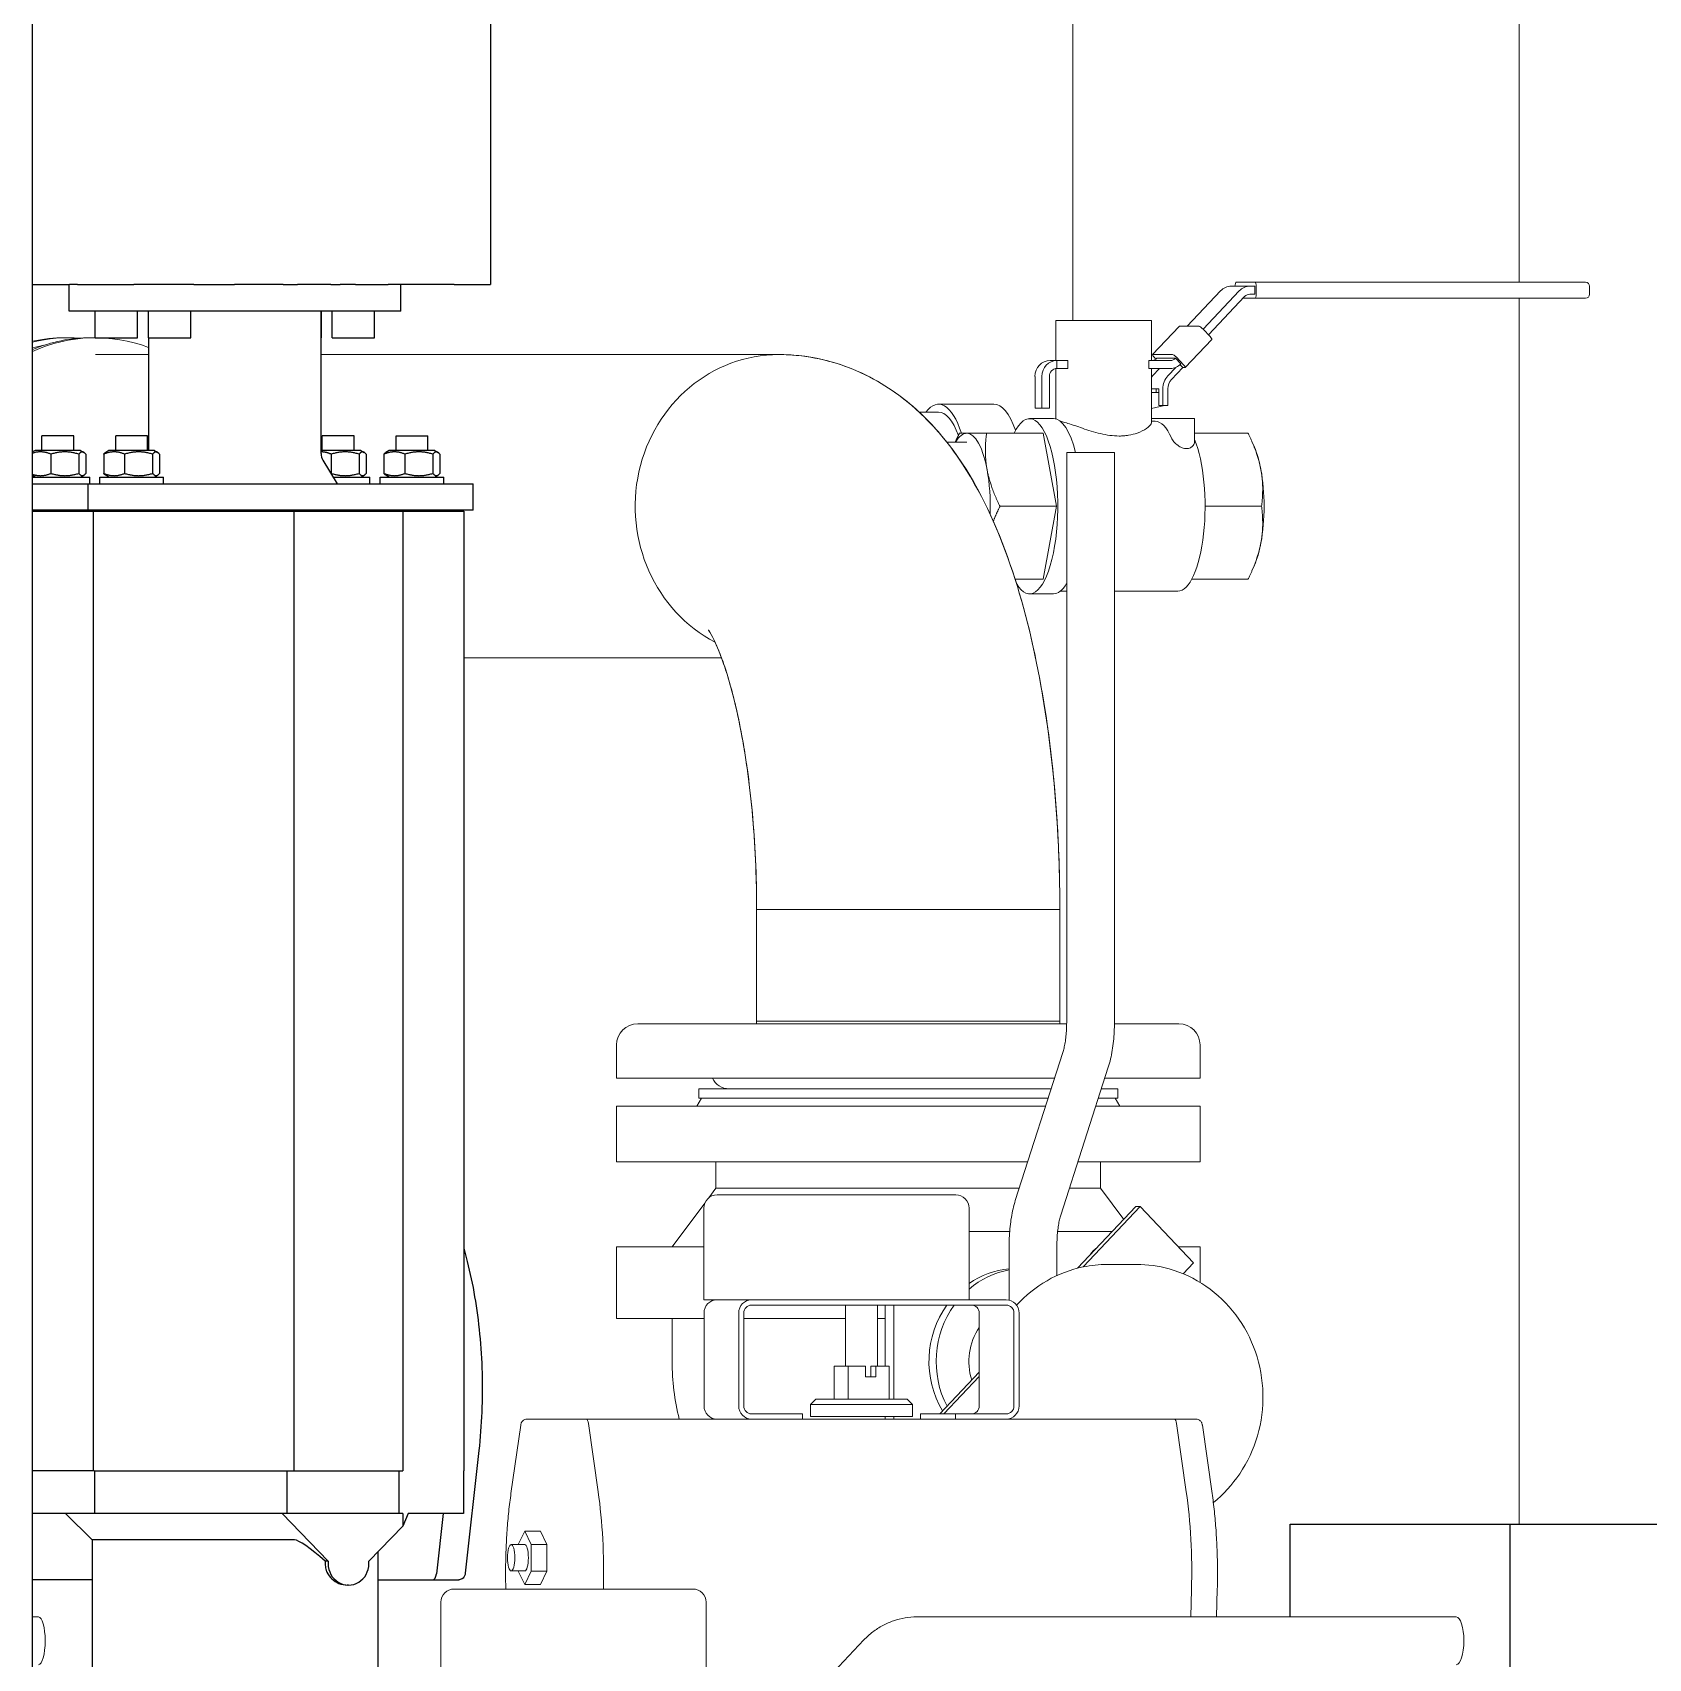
# Model space of a CAD drawing. Header units: millimetres. Extents: x -4172 to 126100, y -2 to 142133.
# Drawn here: x 113979 to 114588, y 43605 to 44218 of the extents above; entities that cross this region are included whole.
import ezdxf

# ---------------------------------------------------------------- set-up
doc = ezdxf.new("R2010")
doc.units = ezdxf.units.MM
doc.header["$LTSCALE"] = 100
doc.layers.add('P_Biomass (BM)', color=150, linetype='Continuous', lineweight=18, true_color=0x007fff)
doc.layers.add('Visible', color=7, linetype='Continuous', lineweight=25)

msp = doc.modelspace()

# ---------------------------------------------------------------- linework, layer by layer
at = {"layer": 'P_Biomass (BM)'}
for p, q in [((114370.68, 44460.58), (114370.68, 44109.08)), ((114538.98, 44460.58), (114538.98, 44123.48)), ((114413.8, 44106.88), (114426.44, 44120.22)), ((114419.84, 44105.8), (114433.5, 44120.22)), ((114437.52, 44121.98), (114430.45, 44121.98)), ((114432.35, 44123.48), (114439.41, 44123.48)), ((114437.52, 44121.98), (114439.41, 44121.98)), ((114437.52, 44118.98), (114439.41, 44118.98)), ((114439.41, 44123.48), (114563.97, 44123.48)), ((114439.41, 44118.98), (114439.41, 44121.98)), ((114439.89, 44118.98), (114439.89, 44121.98)), ((114564.02, 44123.48), (114563.97, 44123.48)), ((114565.52, 44118.98), (114565.52, 44121.98)), ((114421.85, 44103.68), (114435.51, 44118.1)), ((114439.41, 44117.48), (114434.92, 44117.48)), ((114563.97, 44117.48), (114439.41, 44117.48)), ((114538.98, 44117.48), (114538.98, 43655.58)), ((114563.97, 44117.48), (114564.02, 44117.48)), ((114400.39, 44109.08), (114364.39, 44109.08)), ((114364.39, 44109.08), (114364.39, 44093.98)), ((114400.39, 44109.08), (114400.39, 44093.98)), ((114410.87, 44106.85), (114400.83, 44096.24)), ((114410.96, 44106.88), (114418.34, 44106.88)), ((113990.88, 44102.58), (113992.49, 44102.58)), ((114000.68, 44102.58), (114002.19, 44102.58)), ((114423.12, 44101.96), (114413.07, 44091.35)), ((114422.51, 44102.99), (114419.83, 44105.82)), ((114022.36, 44096.23), (114002.28, 44096.23)), ((114259.89, 44096.23), (114087.36, 44096.23)), ((114364.73, 44093.98), (114362.16, 44093.98)), ((114368.81, 44093.98), (114364.73, 44093.98)), ((114364.73, 44090.98), (114364.73, 44093.98)), ((114368.81, 44093.98), (114368.81, 44090.98)), ((114399.41, 44090.98), (114399.41, 44093.98)), ((114399.41, 44093.98), (114407.47, 44093.98)), ((114400.91, 44096.27), (114408.3, 44096.27)), ((114401.44, 44095.21), (114402.07, 44094.55)), ((114409.48, 44094.86), (114402.41, 44094.86)), ((114411.49, 44092.74), (114409.48, 44094.86)), ((114409.79, 44095.21), (114412.46, 44092.38)), ((114356.48, 44075.98), (114356.48, 44087.98)), ((114359.05, 44075.98), (114359.05, 44087.98)), ((114361.89, 44087.98), (114361.89, 44075.98)), ((114364.39, 44090.96), (114364.39, 44071.95)), ((114368.81, 44090.98), (114364.73, 44090.98)), ((114399.41, 44090.98), (114407.47, 44090.98)), ((114400.39, 44090.98), (114400.39, 44070.55)), ((114403.4, 44090.98), (114400.81, 44088.24)), ((114409.59, 44091.41), (114406.59, 44088.24)), ((114412.18, 44091.32), (114407.93, 44086.83)), ((114411.15, 44092.41), (114412.18, 44091.32)), ((114412.18, 44091.32), (114412.99, 44091.32)), ((114403.2, 44083.29), (114400.39, 44083.29)), ((114403.2, 44081.98), (114400.39, 44081.98)), ((114402.21, 44081.98), (114402.21, 44083.29)), ((114403.2, 44077.05), (114403.2, 44083.29)), ((114404.65, 44083.29), (114404.65, 44077.05)), ((114406.54, 44083.29), (114406.54, 44077.05)), ((114320.11, 44077.55), (114340.91, 44077.55)), ((114359.05, 44075.98), (114356.48, 44075.98)), ((114361.89, 44075.98), (114359.05, 44075.98)), ((114400.39, 44075.89), (114405.25, 44077.05)), ((114404.65, 44077.05), (114403.2, 44077.05)), ((114406.54, 44077.05), (114404.65, 44077.05)), ((114312.85, 44074.51), (114320.07, 44074.57)), ((114354.45, 44072.08), (114363.44, 44072.08)), ((114400.39, 44072.08), (114407.9, 44072.08)), ((114400.39, 44071.08), (114401.8, 44071.08)), ((114416.66, 44072.08), (114407.9, 44072.08)), ((114416.66, 44063.7), (114416.66, 44072.08)), ((114323.19, 44063.23), (114330.77, 44063.23)), ((114326.42, 44063.23), (114326.52, 44063.45)), ((114359.55, 44066.58), (114338.2, 44066.58)), ((114364.64, 44039.08), (114359.55, 44066.58)), ((114416.66, 44066.58), (114436.77, 44066.58)), ((114439.19, 44061.34), (114438.25, 44063.45)), ((114386.42, 44059.33), (114368.42, 44059.33)), ((114368.42, 43844.61), (114368.42, 44059.33)), ((114386.42, 43844.61), (114386.42, 44059.33)), ((114364.64, 44039.08), (114343.29, 44039.08)), ((114359.55, 44011.58), (114364.64, 44039.08)), ((114420.6, 44039.08), (114441.87, 44039.08)), ((114439.19, 44016.82), (114438.25, 44014.71)), ((114359.55, 44011.58), (114348.96, 44011.58)), ((114415.58, 44011.58), (114436.77, 44011.58)), ((114354.45, 44006.08), (114363.44, 44006.08)), ((114366.03, 44007.08), (114368.42, 44007.08)), ((114386.42, 44007.08), (114410.32, 44007.08)), ((114238.33, 43981.93), (114141.15, 43981.93)), ((114251.55, 43845.08), (114251.55, 43887.08)), ((114251.55, 43887.08), (114365.85, 43887.08)), ((114365.85, 43845.08), (114365.85, 43887.08)), ((114368.41, 43844.08), (114206.7, 43844.08)), ((114365.85, 43845.08), (114251.55, 43845.08)), ((114251.55, 43844.08), (114251.55, 43845.08)), ((114365.85, 43845.08), (114251.55, 43845.08)), ((114365.85, 43844.08), (114365.85, 43845.08)), ((114410.7, 43844.08), (114386.42, 43844.08)), ((114198.7, 43823.58), (114198.7, 43836.08)), ((114349.05, 43777.44), (114366.97, 43833.22)), ((114418.7, 43823.58), (114418.7, 43836.08)), ((114366.19, 43771.94), (114384.11, 43827.72)), ((114363.87, 43823.58), (114198.7, 43823.58)), ((114362.59, 43819.58), (114229.7, 43819.58)), ((114229.7, 43816.08), (114229.7, 43819.58)), ((114387.7, 43819.58), (114381.49, 43819.58)), ((114418.7, 43823.58), (114382.78, 43823.58)), ((114387.7, 43816.08), (114387.7, 43819.58)), ((114198.7, 43813.08), (114360.5, 43813.08)), ((114198.7, 43813.08), (114198.7, 43792.08)), ((114230.7, 43816.08), (114228.97, 43813.08)), ((114361.46, 43816.08), (114229.7, 43816.08)), ((114379.4, 43813.08), (114418.7, 43813.08)), ((114387.7, 43816.08), (114380.37, 43816.08)), ((114386.7, 43816.08), (114388.43, 43813.08)), ((114418.7, 43813.08), (114418.7, 43792.08)), ((114198.7, 43792.08), (114353.76, 43792.08)), ((114236.2, 43792.08), (114236.2, 43782.08)), ((114372.66, 43792.08), (114418.7, 43792.08)), ((114381.2, 43792.08), (114381.2, 43782.08)), ((114236.2, 43782.08), (114233.51, 43778.49)), ((114236.2, 43782.08), (114350.54, 43782.08)), ((114369.45, 43782.08), (114381.2, 43782.08)), ((114381.2, 43782.08), (114389.97, 43770.38)), ((114231.99, 43776.47), (114219.7, 43760.08)), ((114236.62, 43779.58), (114326.62, 43779.58)), ((114394.5, 43775.17), (114372.55, 43751.98)), ((114396.11, 43775.17), (114374.6, 43752.46)), ((114394.5, 43775.17), (114396.11, 43775.17)), ((114416.2, 43753.95), (114396.11, 43775.17)), ((114231.62, 43740.08), (114231.62, 43774.58)), ((114331.62, 43740.08), (114331.62, 43774.58)), ((114346.94, 43765.83), (114331.62, 43765.83)), ((114385.66, 43765.83), (114365.01, 43765.83)), ((114198.7, 43760.08), (114231.62, 43760.08)), ((114198.7, 43760.08), (114198.7, 43733.08)), ((114346.74, 43739.95), (114346.74, 43760.54)), ((114364.74, 43749.2), (114364.74, 43760.54)), ((114410.39, 43760.08), (114418.7, 43760.08)), ((114418.7, 43760.08), (114418.7, 43746.64)), ((114383.72, 43753.39), (114394.8, 43753.39)), ((114412.34, 43749.88), (114416.2, 43753.95)), ((114236.53, 43740.08), (114231.62, 43740.08)), ((114249.6, 43740.08), (114236.53, 43740.08)), ((114345.66, 43740.08), (114249.6, 43740.08)), ((114198.7, 43733.08), (114231.73, 43733.08)), ((114219.7, 43733.08), (114219.7, 43716.83)), ((114231.73, 43700.08), (114231.73, 43735.08)), ((114244.8, 43735.08), (114244.8, 43700.08)), ((114246.72, 43700.08), (114246.72, 43735.08)), ((114246.72, 43733.08), (114285.09, 43733.08)), ((114249.6, 43738.08), (114345.66, 43738.08)), ((114285.09, 43738.08), (114285.09, 43715.08)), ((114297.09, 43738.08), (114297.09, 43715.08)), ((114297.09, 43733.08), (114300.03, 43733.08)), ((114300.03, 43738.08), (114300.03, 43715.08)), ((114303.24, 43702.58), (114303.24, 43738.08)), ((114335.47, 43700.08), (114335.47, 43735.08)), ((114348.54, 43735.08), (114348.54, 43700.08)), ((114350.46, 43700.08), (114350.46, 43735.08)), ((114280.74, 43702.58), (114280.74, 43715.08)), ((114280.74, 43715.08), (114286.08, 43715.08)), ((114292.6, 43715.08), (114286.08, 43715.08)), ((114286.08, 43715.08), (114286.08, 43702.58)), ((114292.6, 43711.08), (114292.6, 43715.08)), ((114294.59, 43711.08), (114294.59, 43715.08)), ((114294.59, 43715.08), (114296.45, 43715.08)), ((114296.45, 43715.08), (114296.45, 43711.08)), ((114301.45, 43715.08), (114296.45, 43715.08)), ((114301.45, 43702.58), (114301.45, 43715.08)), ((114292.6, 43711.08), (114296.45, 43711.08)), ((114335.47, 43712.83), (114320.55, 43697.08)), ((114335.47, 43711.13), (114322.16, 43697.08)), ((114273.84, 43702.58), (114271.84, 43700.58)), ((114273.84, 43702.58), (114308.34, 43702.58)), ((114308.34, 43702.58), (114310.34, 43700.58)), ((114268.81, 43697.08), (114249.6, 43697.08)), ((114268.81, 43695.08), (114268.81, 43697.08)), ((114271.84, 43696.08), (114271.84, 43700.58)), ((114310.34, 43700.58), (114271.84, 43700.58)), ((114310.34, 43696.08), (114271.84, 43696.08)), ((114300.03, 43696.08), (114300.03, 43695.08)), ((114303.24, 43695.08), (114303.24, 43696.08)), ((114310.34, 43696.08), (114310.34, 43700.58)), ((114326.45, 43697.08), (114313.37, 43697.08)), ((114313.37, 43695.08), (114313.37, 43697.08)), ((114345.66, 43697.08), (114326.45, 43697.08)), ((114326.45, 43697.08), (114326.45, 43695.08)), ((114162.62, 43692.82), (114158.94, 43667.11)), ((114179.13, 43695.08), (114164.85, 43695.08)), ((114187.39, 43695.08), (114179.13, 43695.08)), ((114409.08, 43695.08), (114187.39, 43695.08)), ((114191.81, 43667.74), (114188.13, 43693.45)), ((114191.81, 43667.74), (114188.13, 43693.45)), ((114409.08, 43695.08), (114417.34, 43695.08)), ((114409.82, 43693.45), (114413.5, 43667.74)), ((114409.82, 43693.45), (114413.5, 43667.74)), ((114419.57, 43692.82), (114423.25, 43667.11)), ((114164.11, 43652.92), (114161.69, 43647.9)), ((114170.06, 43652.92), (114164.11, 43652.92)), ((114166.53, 43647.9), (114164.11, 43652.92)), ((114170.06, 43652.92), (114172.48, 43647.9)), ((114164.11, 43647.88), (114159.02, 43647.88)), ((114161.69, 43647.9), (114161.69, 43647.88)), ((114172.48, 43647.9), (114166.53, 43647.9)), ((114166.53, 43637.86), (114166.53, 43647.9)), ((114172.48, 43647.9), (114172.48, 43637.86)), ((114164.11, 43637.88), (114159.02, 43637.88)), ((114161.69, 43637.88), (114161.69, 43637.86)), ((114161.69, 43637.86), (114164.11, 43632.83)), ((114164.11, 43632.83), (114166.53, 43637.86)), ((114172.48, 43637.86), (114166.53, 43637.86)), ((114172.48, 43637.86), (114170.06, 43632.83)), ((114137.5, 43631.08), (114227.5, 43631.08)), ((114170.06, 43632.83), (114164.11, 43632.83)), ((114415.49, 43630.94), (114415.22, 43620.58)), ((114415.49, 43630.94), (114415.22, 43620.58)), ((114425.2, 43631.07), (114424.93, 43620.58)), ((114132.5, 43591.58), (114132.5, 43626.08)), ((114232.5, 43591.58), (114232.5, 43626.08)), ((113978.57, 43620.58), (113980.84, 43620.58)), ((114311.93, 43620.58), (114515.27, 43620.58)), ((114244.64, 43561.9), (114292, 43611.91))]:
    msp.add_line(p, q, dxfattribs=at)
for centre, radius, start, end in [((114564.02, 44121.98), 1.5, 0, 90), ((114564.02, 44118.98), 1.5, 270, 0), ((114206.7, 43836.08), 8, 90, 180), ((114410.7, 43836.08), 8, 0, 90), ((114241.2, 43826.58), 7, 205.37693, 270), ((114236.62, 43774.58), 5, 90, 180), ((114326.62, 43774.58), 5, 0, 90), ((114308.7, 43716.83), 89, 180, 194.14532), ((114137.5, 43626.08), 5, 90, 180), ((114227.5, 43626.08), 5, 0, 90)]:
    msp.add_arc(centre, radius, start, end, dxfattribs=at)
for centre, major_axis, ratio, start_param, end_param in [((114430.45, 44115.98), (0, 6), 0.947042, 0, 0.785398), ((114432.35, 44121.98), (0, 1.5), 0.321109, 0, 1.570796), ((114437.52, 44115.98), (0, 6), 0.947042, 0, 0.785398), ((114437.52, 44115.98), (0, 3), 0.947042, 0, 0.785398), ((114439.41, 44121.98), (0, 1.5), 0.321109, 4.712389, 6.283185), ((114439.41, 44118.98), (0, -1.5), 0.321109, 0, 1.570796), ((114411.96, 44105.82), (-1.09, 1.03), 0.227058, 6.047872, 6.283185), ((114419.35, 44105.82), (-1.09, 1.03), 0.227058, 4.477076, 6.047872), ((114002.28, 44039.08), (0, 63.5), 0.947042, 5.942764, 6.688485), ((113992.49, 44039.08), (0, 63.5), 0.947042, 6.215053, 6.516739), ((113990.88, 44039.08), (0, 63.5), 0.947042, 0, 0.206196), ((114000.68, 44039.08), (0, 63.5), 0.947042, 0, 0.376422), ((114422.03, 44102.99), (1.09, -1.03), 0.227058, 0, 1.335483), ((113992.49, 44039.08), (0, 61.5), 0.947042, 0.165539, 0.241297), ((114259.89, 44039.08), (0, 57.15), 0.947042, 0, 2.682364), ((114362.16, 44087.98), (0, 6), 0.947042, 0, 1.570796), ((114364.73, 44087.98), (0, 6), 0.947042, 0, 1.570796), ((114400.41, 44096.98), (0, -3), 0.947042, 0, 0.785398), ((114401.92, 44095.21), (-1.09, 1.03), 0.227058, 6.047872, 7.618668), ((114407.47, 44096.98), (0, -3), 0.947042, 0, 0.785398), ((114409.3, 44095.21), (-1.09, 1.03), 0.227058, 4.477076, 6.047872), ((114364.73, 44087.98), (0, 3), 0.947042, 0, 1.570796), ((114405.5, 44083.29), (0, -7), 0.947042, 3.926991, 4.022168), ((114411.28, 44083.29), (0, -7), 0.947042, 3.926991, 4.712389), ((114407.47, 44096.98), (0, -6), 0.947042, 0, 0.785398), ((114411.98, 44092.38), (1.09, -1.03), 0.227058, 6.047872, 7.618668), ((114411.28, 44083.29), (0, -5), 0.947042, 3.926991, 4.712389), ((114320.11, 44039.08), (0, 38.47), 0.321109, 5.508735, 6.682216), ((114340.91, 44039.08), (0, 38.47), 0.321109, 5.550882, 6.283185), ((114354.45, 44039.08), (0, 33), 0.321109, 2.6543, 6.868871), ((114320.11, 44039.08), (0, 35.49), 0.321109, 5.564413, 6.286144), ((114363.44, 44039.08), (0, 33), 0.321109, 5.373047, 6.283185), ((114401.8, 44039.08), (0, 32), 0.321109, 5.647474, 6.283185), ((114330.77, 44039.08), (0, 27.5), 0.321109, 0, 0.498749), ((114330.77, 44039.08), (0, 27.5), 0.321109, 5.235988, 6.283185), ((114410.32, 44039.08), (0, -32), 0.321109, 0, 2.476741), ((114434, 44039.08), (0, -27.5), 0.321109, 2.094395, 2.513901), ((114330.77, 44039.08), (0, -27.5), 0.321109, 1.459916, 2.094395), ((114434, 44039.08), (0, -27.5), 0.321109, 1.047198, 2.094395), ((114434, 44039.08), (0, -27.5), 0.321109, 0.627691, 1.047198), ((114363.44, 44039.08), (0, -33), 0.321109, 0, 0.488494), ((114383.79, 43752.89), (0, -8), 0.947042, 3.678896, 4.175085), ((114349.64, 43716.83), (0, 35), 0.947042, 0.08757, 0.574745), ((114352.37, 43716.83), (0, 35), 0.947042, 0.170629, 0.676368), ((114383.72, 43703.39), (0, 50), 0.947042, 0.19371, 0.806147), ((114383.72, 43703.39), (0, 50), 0.947042, 0, 0.19371), ((114352.37, 43716.83), (0, 35), 0.947042, 5.897153, 5.900685), ((114236.53, 43735.08), (0, 5), 0.960543, 0, 1.570796), ((114249.6, 43735.08), (0, 5), 0.960543, 0, 1.570796), ((114345.66, 43735.08), (0, 5), 0.960543, 4.712389, 6.283185), ((114249.6, 43735.08), (0, 3), 0.960543, 0, 1.570796), ((114349.64, 43716.83), (0, 35), 0.947042, 0.918336, 2.132767), ((114352.37, 43716.83), (0, 35), 0.947042, 0.918336, 2.072609), ((114332.58, 43735.08), (0, 3), 0.960543, 4.712389, 6.283185), ((114345.66, 43735.08), (0, 3), 0.960543, 4.712389, 6.283185), ((114352.37, 43716.83), (0, 22), 0.947042, 0.946544, 1.894869), ((114236.53, 43700.08), (0, -5), 0.960543, 4.712389, 6.283185), ((114249.6, 43700.08), (0, -5), 0.960543, 4.712389, 6.283185), ((114249.6, 43700.08), (0, -3), 0.960543, 4.712389, 6.283185), ((114332.58, 43700.08), (0, -3), 0.960543, 0, 1.570796), ((114345.66, 43700.08), (0, -3), 0.960543, 0, 1.570796), ((114345.66, 43700.08), (0, -5), 0.960543, 0, 1.570796), ((114187.39, 43692.08), (0, 3), 0.278132, 5.187765, 6.283185), ((114187.39, 43692.08), (0, 3), 0.278132, 5.187765, 6.283185), ((114409.08, 43692.08), (0, 3), 0.278132, 5.187765, 6.283185), ((114409.08, 43692.08), (0, 3), 0.278132, 5.187765, 6.283185), ((114175.24, 43637.08), (0, 67), 0.278132, 4.622717, 5.187765), ((114175.24, 43637.08), (0, 67), 0.278132, 4.622717, 5.187765), ((114396.93, 43637.08), (0, -67), 0.278132, 1.479077, 2.046172), ((114396.93, 43637.08), (0, -67), 0.278132, 1.479077, 2.046172), ((114164.11, 43642.88), (0, 5), 0.278132, 3.141593, 6.283185), ((113980.84, 43611.58), (0, 9), 0.278132, 3.141593, 6.283185), ((114515.27, 43611.58), (0, 9), 0.321109, 3.141593, 6.283185)]:
    msp.add_ellipse(centre, major_axis=major_axis, ratio=ratio, start_param=start_param, end_param=end_param, dxfattribs=at)
msp.add_ellipse((114159.02, 43642.88), major_axis=(0, 5), ratio=0.278132, dxfattribs=at)
for points, knots in [([(114365.85, 43887.08), (114365.85, 43904.92), (114364.95, 43922.75), (114361.36, 43957.21), (114358.67, 43973.82), (114351.4, 44005), (114346.87, 44019.54), (114334.84, 44046.76), (114327.64, 44059.65), (114311.12, 44076.37), (114305.85, 44080.81), (114290.73, 44090.18), (114279.59, 44094.58), (114264.92, 44096.1), (114262.41, 44096.23), (114259.89, 44096.23)], [4.712389, 4.712389, 4.712389, 4.712389, 5.026548, 5.026548, 5.340708, 5.340708, 5.654867, 5.654867, 5.969026, 5.969026, 6.086846, 6.086846, 6.249894, 6.249894, 6.283185, 6.283185, 6.283185, 6.283185]), ([(114259.89, 44096.23), (114269.09, 44096.23), (114278.21, 44094.39), (114295.12, 44087.95), (114302.6, 44083.18), (114317.56, 44070.84), (114323.88, 44062.96), (114337.54, 44042.15), (114343.29, 44028.73), (114352.89, 43999.79), (114356.56, 43984.27), (114362.15, 43951.42), (114364.04, 43934.13), (114365.58, 43906.75), (114365.85, 43896.91), (114365.85, 43887.08)], [3.141593, 3.141593, 3.141593, 3.141593, 3.2633, 3.2633, 3.400511, 3.400511, 3.596736, 3.596736, 3.910896, 3.910896, 4.225055, 4.225055, 4.539214, 4.539214, 4.712389, 4.712389, 4.712389, 4.712389]), ([(114400.39, 44070.55), (114400.39, 44070.44), (114400.35, 44070.32), (114400.05, 44069.69), (114399.42, 44069.05), (114397.56, 44067.78), (114396.38, 44067.16), (114393.99, 44066.31), (114392.93, 44066.03), (114391.29, 44065.75), (114390.8, 44065.68), (114390.01, 44065.61), (114389.72, 44065.59), (114389.19, 44065.56), (114388.94, 44065.55), (114388.51, 44065.54), (114388.34, 44065.54), (114388.17, 44065.54), (114387.06, 44065.54), (114385.9, 44065.62), (114383.52, 44065.93), (114382.31, 44066.16), (114379.93, 44066.72), (114378.75, 44067.05), (114376.49, 44067.74), (114375.42, 44068.1), (114373.43, 44068.78), (114372.44, 44069.12), (114370.58, 44069.77), (114369.69, 44070.07), (114368.11, 44070.56), (114367.4, 44070.75), (114366.55, 44070.94), (114366.33, 44070.98), (114366.12, 44071.01)], [-19.015474, -19.015474, -19.015474, -19.015474, -18.821894, -18.821894, -18.144076, -18.144076, -17.524844, -17.524844, -17.112859, -17.112859, -16.943039, -16.943039, -16.84792, -16.84792, -16.767719, -16.767719, -16.712281, -16.712281, -16.712281, -16.363285, -16.363285, -16.014288, -16.014288, -15.665292, -15.665292, -15.316295, -15.316295, -14.968947, -14.968947, -14.621598, -14.621598, -14.27425, -14.27425, -14.131833, -14.131833, -14.131833, -14.131833]), ([(114416.66, 44063.7), (114416.66, 44063.59), (114416.66, 44063.48), (114416.59, 44062.88), (114416.39, 44062.39), (114415.84, 44061.66), (114415.51, 44061.36), (114414.87, 44061.03), (114414.64, 44060.95), (114414.14, 44060.83), (114413.88, 44060.8), (114413.61, 44060.8), (114413.34, 44060.8), (114413.06, 44060.83), (114412.49, 44060.95), (114412.2, 44061.03), (114411.37, 44061.36), (114410.84, 44061.66), (114409.82, 44062.39), (114409.28, 44062.88), (114408.42, 44063.87), (114408.1, 44064.38), (114407.9, 44064.83)], [-0.617021, -0.617021, -0.617021, -0.617021, -0.56861, -0.56861, -0.342144, -0.342144, -0.171072, -0.171072, -0.085536, -0.085536, 0, 0, 0, 0.085536, 0.085536, 0.171072, 0.171072, 0.342144, 0.342144, 0.56861, 0.56861, 0.795076, 0.795076, 0.795076, 0.795076]), ([(114251.55, 43887.08), (114251.55, 43899.76), (114250.96, 43912.45), (114248.73, 43936.15), (114247.11, 43947.21), (114243.32, 43965.88), (114241.19, 43973.7), (114237.35, 43984.83), (114235.6, 43988.65), (114233.82, 43991.91), (114233.38, 43992.52), (114233.38, 43992.52)], [4.712389, 4.712389, 4.712389, 4.712389, 4.997105, 4.997105, 5.275875, 5.275875, 5.534039, 5.534039, 5.752177, 5.752177, 5.875232, 5.875232, 5.875232, 5.875232]), ([(114233.38, 43992.52), (114233.38, 43992.52), (114233.39, 43992.51), (114233.51, 43992.35), (114234.16, 43991.37), (114236.09, 43987.57), (114237.47, 43984.41), (114240.61, 43975.47), (114242.41, 43969.26), (114245.9, 43953.87), (114247.54, 43944.36), (114250.15, 43923.02), (114251.04, 43911.04), (114251.49, 43894.95), (114251.55, 43891.02), (114251.55, 43887.08)], [3.549546, 3.549546, 3.549546, 3.549546, 3.562917, 3.562917, 3.705688, 3.705688, 3.881051, 3.881051, 4.097201, 4.097201, 4.349254, 4.349254, 4.624013, 4.624013, 4.712389, 4.712389, 4.712389, 4.712389]), ([(114366.97, 43833.22), (114367.12, 43833.7), (114367.28, 43834.27), (114367.57, 43835.54), (114367.71, 43836.24), (114367.96, 43837.74), (114368.06, 43838.54), (114368.24, 43840.2), (114368.31, 43841.06), (114368.39, 43842.82), (114368.42, 43843.72), (114368.42, 43844.61)], [0.7853982, 0.7853982, 0.7853982, 0.7853982, 0.9424778, 0.9424778, 1.0995574, 1.0995574, 1.2566371, 1.2566371, 1.4137167, 1.4137167, 1.5707963, 1.5707963, 1.5707963, 1.5707963]), ([(114384.11, 43827.72), (114384.43, 43828.72), (114384.71, 43829.75), (114385.2, 43831.87), (114385.42, 43832.96), (114385.78, 43835.2), (114385.93, 43836.34), (114386.18, 43838.66), (114386.27, 43839.84), (114386.39, 43842.22), (114386.42, 43843.41), (114386.42, 43844.61)], [0.7853982, 0.7853982, 0.7853982, 0.7853982, 0.9424778, 0.9424778, 1.0995574, 1.0995574, 1.2566371, 1.2566371, 1.4137167, 1.4137167, 1.5707963, 1.5707963, 1.5707963, 1.5707963]), ([(114346.74, 43760.54), (114346.74, 43761.74), (114346.77, 43762.94), (114346.89, 43765.32), (114346.98, 43766.5), (114347.23, 43768.82), (114347.38, 43769.96), (114347.74, 43772.19), (114347.96, 43773.28), (114348.45, 43775.41), (114348.73, 43776.44), (114349.05, 43777.44)], [1.5707963, 1.5707963, 1.5707963, 1.5707963, 1.727876, 1.727876, 1.8849556, 1.8849556, 2.0420352, 2.0420352, 2.1991149, 2.1991149, 2.3561945, 2.3561945, 2.3561945, 2.3561945]), ([(114364.74, 43760.54), (114364.74, 43761.44), (114364.77, 43762.34), (114364.85, 43764.1), (114364.92, 43764.96), (114365.1, 43766.62), (114365.2, 43767.42), (114365.45, 43768.92), (114365.59, 43769.62), (114365.88, 43770.89), (114366.04, 43771.46), (114366.19, 43771.94)], [1.5707963, 1.5707963, 1.5707963, 1.5707963, 1.727876, 1.727876, 1.8849556, 1.8849556, 2.0420352, 2.0420352, 2.1991149, 2.1991149, 2.3561945, 2.3561945, 2.3561945, 2.3561945]), ([(114423.71, 43663.66), (114427.54, 43666.74), (114430.91, 43670.42), (114436.62, 43678.91), (114438.88, 43683.76), (114441.84, 43693.98), (114442.53, 43699.35), (114442.26, 43710.05), (114441.31, 43715.38), (114437.83, 43725.45), (114435.32, 43730.2), (114429, 43738.59), (114425.19, 43742.26), (114416.68, 43748.12), (114411.99, 43750.33), (114403.08, 43752.82), (114398.94, 43753.39), (114394.8, 43753.39)], [2.220493, 2.220493, 2.220493, 2.220493, 2.523924, 2.523924, 2.845175, 2.845175, 3.167788, 3.167788, 3.49082, 3.49082, 3.813271, 3.813271, 4.134213, 4.134213, 4.453086, 4.453086, 4.712389, 4.712389, 4.712389, 4.712389]), ([(114164.85, 43695.08), (114164.62, 43695.08), (114164.4, 43695.04), (114163.99, 43694.91), (114163.81, 43694.81), (114163.48, 43694.58), (114163.34, 43694.45), (114163.09, 43694.15), (114163, 43694), (114162.85, 43693.71), (114162.8, 43693.57), (114162.72, 43693.31), (114162.69, 43693.19), (114162.64, 43692.99), (114162.63, 43692.9), (114162.62, 43692.82)], [1.570796, 1.570796, 1.570796, 1.570796, 1.660532, 1.660532, 1.758744, 1.758744, 1.884746, 1.884746, 2.070115, 2.070115, 2.289199, 2.289199, 2.508283, 2.508283, 2.666217, 2.666217, 2.666217, 2.666217]), ([(114417.34, 43695.08), (114417.56, 43695.08), (114417.79, 43695.04), (114418.19, 43694.91), (114418.37, 43694.81), (114418.71, 43694.58), (114418.84, 43694.45), (114419.1, 43694.15), (114419.19, 43694), (114419.34, 43693.71), (114419.39, 43693.57), (114419.47, 43693.31), (114419.5, 43693.19), (114419.54, 43692.99), (114419.56, 43692.9), (114419.57, 43692.82)], [4.712389, 4.712389, 4.712389, 4.712389, 4.802124, 4.802124, 4.900337, 4.900337, 5.026338, 5.026338, 5.211708, 5.211708, 5.430792, 5.430792, 5.649876, 5.649876, 5.80781, 5.80781, 5.80781, 5.80781]), ([(114158.94, 43667.11), (114158.62, 43664.9), (114158.34, 43662.63), (114157.85, 43657.98), (114157.64, 43655.61), (114157.3, 43650.8), (114157.17, 43648.37), (114156.99, 43643.45), (114156.93, 43640.98), (114156.9, 43636.02), (114156.93, 43633.55), (114156.99, 43631.08)], [2.6662171, 2.6662171, 2.6662171, 2.6662171, 2.779636, 2.779636, 2.8930549, 2.8930549, 3.0064738, 3.0064738, 3.1198927, 3.1198927, 3.2332423, 3.2332423, 3.2332423, 3.2332423]), ([(114423.25, 43667.11), (114423.56, 43664.9), (114423.85, 43662.63), (114424.33, 43657.98), (114424.54, 43655.61), (114424.88, 43650.8), (114425.01, 43648.37), (114425.2, 43643.45), (114425.25, 43640.98), (114425.28, 43636.02), (114425.26, 43633.54), (114425.2, 43631.07)], [5.8078097, 5.8078097, 5.8078097, 5.8078097, 5.9212287, 5.9212287, 6.0346476, 6.0346476, 6.1480665, 6.1480665, 6.2614854, 6.2614854, 6.3749043, 6.3749043, 6.3749043, 6.3749043]), ([(114292, 43611.91), (114293.02, 43612.99), (114294.13, 43613.99), (114296.5, 43615.81), (114297.75, 43616.62), (114300.38, 43618.03), (114301.74, 43618.63), (114304.56, 43619.6), (114306.01, 43619.96), (114308.95, 43620.46), (114310.44, 43620.58), (114311.93, 43620.58)], [0.7853982, 0.7853982, 0.7853982, 0.7853982, 0.9424778, 0.9424778, 1.0995574, 1.0995574, 1.2566371, 1.2566371, 1.4137167, 1.4137167, 1.5707963, 1.5707963, 1.5707963, 1.5707963])]:
    msp.add_open_spline(points, degree=3, knots=knots, dxfattribs=at)
for points, weights in [([(114328, 44066.58), (114327.19, 44064.97), (114326.52, 44063.45)], [1.68820457608, 1.71504005916, 1.73636071473]), ([(114330.77, 44066.58), (114328.41, 44066.58), (114328, 44066.58)], [1.81878765449, 1.81878765449, 1.68820457608]), ([(114338.2, 44066.58), (114333.14, 44066.58), (114330.77, 44066.58)], [1.68820457608, 1.81878765449, 1.81878765449]), ([(114338.42, 44052.83), (114337.24, 44059.21), (114338.2, 44066.58)], [1.81878765449, 1.81878765449, 1.68820457608]), ([(114436.77, 44066.58), (114440.46, 44059.21), (114441.65, 44052.83)], [1.68820457608, 1.81878765449, 1.81878765449]), ([(114343.29, 44039.08), (114339.6, 44046.45), (114338.42, 44052.83)], [1.68820457608, 1.81878765449, 1.81878765449]), ([(114441.65, 44052.83), (114442.83, 44046.45), (114441.87, 44039.08)], [1.81878765449, 1.81878765449, 1.68820457608]), ([(114340.75, 44033.39), (114341.8, 44036.1), (114343.29, 44039.08)], [1.76953548269, 1.73859101982, 1.68820457608]), ([(114441.87, 44039.08), (114442.83, 44031.71), (114441.65, 44025.33)], [1.68820457608, 1.81878765449, 1.81878765449]), ([(114441.65, 44025.33), (114440.46, 44018.95), (114436.77, 44011.58)], [1.81878765449, 1.81878765449, 1.68820457608])]:
    msp.add_rational_spline(points, weights, degree=2, dxfattribs=at)
at = {"layer": 'Visible'}
for p, q in [((113978.57, 42797.58), (113978.57, 44797.58)), ((114151.19, 44597.08), (114151.19, 44122.58)), ((113978.57, 44122.58), (113992.48, 44122.58)), ((113992.36, 44112.58), (113992.36, 44122.58)), ((113995.14, 44122.58), (113992.48, 44122.58)), ((113995.51, 44122.58), (113995.14, 44122.58)), ((113995.51, 44122.58), (114016.74, 44122.58)), ((114032.39, 44122.58), (114016.74, 44122.58)), ((114039.39, 44122.58), (114032.39, 44122.58)), ((114039.39, 44122.58), (114054.72, 44122.58)), ((114062.78, 44122.58), (114054.72, 44122.58)), ((114073.09, 44122.58), (114062.78, 44122.58)), ((114073.09, 44122.58), (114078.52, 44122.58)), ((114091, 44122.58), (114078.52, 44122.58)), ((114091, 44122.58), (114094.6, 44122.58)), ((114095.77, 44122.58), (114094.6, 44122.58)), ((114100.39, 44122.58), (114095.77, 44122.58)), ((114100.39, 44122.58), (114112.6, 44122.58)), ((114119.19, 44122.58), (114112.6, 44122.58)), ((114117.36, 44112.58), (114117.36, 44122.58)), ((114137.47, 44122.58), (114119.19, 44122.58)), ((114137.47, 44122.58), (114151.19, 44122.58)), ((114117.36, 44112.58), (113992.36, 44112.58)), ((114002.19, 44102.58), (114002.19, 44112.58)), ((114018.19, 44102.58), (114018.19, 44112.58)), ((114022.25, 44102.58), (114022.25, 44112.58)), ((114038.25, 44102.58), (114038.25, 44112.58)), ((114087.36, 44058.96), (114087.36, 44112.58)), ((114087.47, 44102.58), (114087.47, 44112.58)), ((114091.53, 44102.58), (114091.53, 44112.58)), ((114107.53, 44102.58), (114107.53, 44112.58)), ((114002.19, 44102.58), (114018.19, 44102.58)), ((114022.25, 44102.58), (114038.25, 44102.58)), ((114022.36, 44060.08), (114022.36, 44102.58)), ((114087.36, 44102.58), (114087.47, 44102.58)), ((114091.53, 44102.58), (114107.53, 44102.58)), ((113994.12, 44065.58), (113982.12, 44065.58)), ((113982.12, 44060.08), (113982.12, 44065.58)), ((113994.12, 44060.08), (113994.12, 44065.58)), ((114021.94, 44065.58), (114009.94, 44065.58)), ((114009.94, 44060.08), (114009.94, 44065.58)), ((114021.94, 44060.08), (114021.94, 44065.58)), ((114099.78, 44065.58), (114087.78, 44065.58)), ((114087.78, 44060.08), (114087.78, 44065.58)), ((114099.78, 44060.08), (114099.78, 44065.58)), ((114115.6, 44065.58), (114127.6, 44065.58)), ((114115.6, 44060.08), (114115.6, 44065.58)), ((114127.6, 44060.08), (114127.6, 44065.58)), ((113979.52, 44060.08), (113978.57, 44059.53)), ((113996.72, 44060.08), (113979.52, 44060.08)), ((113985.5, 44058.71), (113985.5, 44051.45)), ((113996.03, 44058.71), (113996.03, 44051.45)), ((113996.72, 44060.08), (113997.91, 44059.39)), ((113998.66, 44058.71), (113998.66, 44051.45)), ((114005.4, 44058.71), (114005.4, 44051.45)), ((114007.34, 44060.08), (114006.15, 44059.39)), ((114024.54, 44060.08), (114007.34, 44060.08)), ((114013.31, 44058.71), (114013.31, 44051.45)), ((114023.85, 44058.71), (114023.85, 44051.45)), ((114024.54, 44060.08), (114025.72, 44059.39)), ((114026.47, 44058.71), (114026.47, 44051.45)), ((114102.38, 44060.08), (114087.36, 44060.08)), ((114091.16, 44058.71), (114091.16, 44051.45)), ((114101.69, 44058.71), (114101.69, 44051.45)), ((114102.38, 44060.08), (114103.57, 44059.39)), ((114104.32, 44058.71), (114104.32, 44051.45)), ((114111.06, 44058.71), (114111.06, 44051.45)), ((114113, 44060.08), (114111.81, 44059.39)), ((114130.2, 44060.08), (114113, 44060.08)), ((114118.97, 44058.71), (114118.97, 44051.45)), ((114129.51, 44058.71), (114129.51, 44051.45)), ((114130.2, 44060.08), (114131.38, 44059.39)), ((114132.13, 44058.71), (114132.13, 44051.45)), ((114088.07, 44056.39), (114093.36, 44047.58)), ((113979.52, 44050.08), (113978.57, 44050.63)), ((113978.57, 44050.08), (114000.12, 44050.08)), ((113978.57, 44047.58), (113999.58, 44047.58)), ((113996.72, 44050.08), (113997.91, 44050.76)), ((113999.58, 44047.58), (114019.28, 44047.58)), ((113999.58, 44037.58), (113999.58, 44047.58)), ((114000.12, 44047.58), (114000.12, 44050.08)), ((114003.94, 44050.08), (114027.94, 44050.08)), ((114003.94, 44047.58), (114003.94, 44050.08)), ((114007.34, 44050.08), (114006.15, 44050.76)), ((114019.28, 44047.58), (114124.93, 44047.58)), ((114024.54, 44050.08), (114025.72, 44050.76)), ((114027.94, 44047.58), (114027.94, 44050.08)), ((114091.86, 44050.08), (114105.78, 44050.08)), ((114102.38, 44050.08), (114103.57, 44050.76)), ((114105.78, 44047.58), (114105.78, 44050.08)), ((114109.6, 44050.08), (114133.6, 44050.08)), ((114109.6, 44047.58), (114109.6, 44050.08)), ((114113, 44050.08), (114111.81, 44050.76)), ((114124.93, 44047.58), (114144.63, 44047.58)), ((114130.2, 44050.08), (114131.38, 44050.76)), ((114133.6, 44047.58), (114133.6, 44050.08)), ((114144.63, 44037.58), (114144.63, 44047.58)), ((113999.58, 44037.58), (113978.57, 44037.58)), ((113978.57, 44037.28), (114001.49, 44037.28)), ((114144.63, 44037.58), (113999.58, 44037.58)), ((114001.49, 44037.28), (114077.04, 44037.28)), ((114001.49, 44037.28), (114001.49, 43675.58)), ((114077.04, 44037.28), (114118.18, 44037.28)), ((114077.04, 44037.28), (114077.04, 43675.58)), ((114118.18, 44037.28), (114141.15, 44037.28)), ((114118.18, 44037.28), (114118.18, 43675.58)), ((114141.15, 44037.28), (114141.15, 43675.58)), ((114141.15, 43759.53), (114142.43, 43754.5)), ((114146.83, 43683.22), (114141.73, 43637.11)), ((114001.49, 43675.58), (113978.57, 43675.58)), ((114001.78, 43675.58), (114001.49, 43675.58)), ((114001.78, 43675.58), (114001.91, 43675.58)), ((114001.91, 43675.58), (114074.51, 43675.58)), ((114001.91, 43675.58), (114001.91, 43659.58)), ((114074.51, 43675.58), (114116.65, 43675.58)), ((114074.51, 43659.58), (114074.51, 43675.58)), ((114116.65, 43675.58), (114118.18, 43675.58)), ((114116.65, 43675.58), (114116.65, 43659.58)), ((114141.06, 43675.58), (114141.06, 43659.58)), ((114141.15, 43675.58), (114141.06, 43675.58)), ((114001.91, 43659.58), (113978.57, 43659.58)), ((114001.03, 43649.58), (113991.03, 43659.58)), ((114074.51, 43659.58), (114001.91, 43659.58)), ((114090.01, 43641.58), (114072.72, 43659.58)), ((114116.65, 43659.58), (114074.51, 43659.58)), ((114118.11, 43659.58), (114116.65, 43659.58)), ((114120.23, 43659.58), (114118.11, 43654.83)), ((114118.11, 43659.58), (114118.11, 43654.83)), ((114141.06, 43659.58), (114120.23, 43659.58)), ((114133.33, 43659.58), (114130.81, 43636.83)), ((114133.33, 43659.58), (114130.81, 43636.83)), ((114118.11, 43654.83), (114105.38, 43641.58)), ((114452.67, 43655.58), (114535.61, 43655.58)), ((114452.67, 43620.58), (114452.67, 43655.58)), ((114535.61, 43655.58), (114678.5, 43655.58)), ((114535.61, 43580.75), (114535.61, 43655.58)), ((114001.67, 43649.58), (114001.03, 43649.58)), ((114001.03, 43649.58), (114001.03, 43595.08)), ((114077.32, 43649.58), (114001.67, 43649.58)), ((114090.01, 43641.58), (114088.9, 43641.58)), ((114088.9, 43641.58), (114088.9, 43640.58)), ((114090.01, 43641.58), (114090.01, 43640.58)), ((114105.38, 43640.58), (114105.38, 43641.58)), ((114108.69, 43645.02), (114108.69, 43538.19)), ((114001.03, 43634.58), (113978.57, 43634.58)), ((114108.69, 43634.58), (114129.57, 43634.58)), ((114129.57, 43634.58), (114139.32, 43634.58)), ((114097.69, 43632.58), (114097.14, 43632.58))]:
    msp.add_line(p, q, dxfattribs=at)
msp.add_arc((114092.36, 44058.96), 5, 180, 210.96376, dxfattribs=at)
for centre, major_axis, ratio, start_param, end_param in [((114092.69, 43633.58), (-15.84, 15.84), 0.141865, 5.092493, 6.142261), ((114096.58, 43640.58), (0, -8), 0.960543, 4.712389, 4.965069), ((114097.69, 43640.58), (0, -8), 0.960543, 4.712389, 7.853982), ((114129.57, 43637.58), (0, -3), 0.428622, 0, 1.317944), ((114129.57, 43637.58), (0, -3), 0.428622, 0, 1.317944)]:
    msp.add_ellipse(centre, major_axis=major_axis, ratio=ratio, start_param=start_param, end_param=end_param, dxfattribs=at)
for points, weights in [([(113985.5, 44058.71), (113981.93, 44060.14), (113978.57, 44059.07)], [1, 1.13727996529, 1.03091774204]), ([(113996.03, 44058.71), (113990.77, 44060.29), (113985.5, 44058.71)], [1, 1.15470053838, 1]), ([(113998.66, 44058.71), (113997.35, 44060.29), (113996.03, 44058.71)], [1, 1.15470053838, 1]), ([(114013.31, 44058.71), (114009.36, 44060.29), (114005.4, 44058.71)], [1, 1.15470053838, 1]), ([(114005.4, 44058.71), (114005.8, 44059.19), (114006.15, 44059.39)], [1, 1.04228571824, 1.06145474942]), ([(114023.85, 44058.71), (114018.58, 44060.29), (114013.31, 44058.71)], [1, 1.15470053838, 1]), ([(114026.47, 44058.71), (114025.16, 44060.29), (114023.85, 44058.71)], [1, 1.15470053838, 1]), ([(114091.16, 44058.71), (114089.12, 44059.53), (114087.36, 44059.56)], [1, 1.07401704932, 1.07720663227]), ([(114101.69, 44058.71), (114096.43, 44060.29), (114091.16, 44058.71)], [1, 1.15470053838, 1]), ([(114104.32, 44058.71), (114103.01, 44060.29), (114101.69, 44058.71)], [1, 1.15470053838, 1]), ([(114118.97, 44058.71), (114115.02, 44060.29), (114111.06, 44058.71)], [1, 1.15470053838, 1]), ([(114111.06, 44058.71), (114111.46, 44059.19), (114111.81, 44059.39)], [1, 1.04228571824, 1.06145474942]), ([(114129.51, 44058.71), (114124.24, 44060.29), (114118.97, 44058.71)], [1, 1.15470053838, 1]), ([(114132.13, 44058.71), (114130.82, 44060.29), (114129.51, 44058.71)], [1, 1.15470053838, 1]), ([(113978.57, 44051.09), (113981.93, 44050.02), (113985.5, 44051.45)], [1.03091774204, 1.13727996529, 1]), ([(113985.5, 44051.45), (113990.77, 44049.86), (113996.03, 44051.45)], [1, 1.15470053838, 1]), ([(113996.03, 44051.45), (113997.35, 44049.86), (113998.66, 44051.45)], [1, 1.15470053838, 1]), ([(114005.4, 44051.45), (114009.36, 44049.86), (114013.31, 44051.45)], [1, 1.15470053838, 1]), ([(114006.15, 44050.76), (114005.8, 44050.97), (114005.4, 44051.45)], [1.06145474942, 1.04228571824, 1]), ([(114013.31, 44051.45), (114018.58, 44049.86), (114023.85, 44051.45)], [1, 1.15470053838, 1]), ([(114023.85, 44051.45), (114025.16, 44049.86), (114026.47, 44051.45)], [1, 1.15470053838, 1]), ([(114091.06, 44051.41), (114091.11, 44051.43), (114091.16, 44051.45)], [1.0032087777, 1.0016213822, 1]), ([(114091.16, 44051.45), (114096.43, 44049.86), (114101.69, 44051.45)], [1, 1.15470053838, 1]), ([(114101.69, 44051.45), (114103.01, 44049.86), (114104.32, 44051.45)], [1, 1.15470053838, 1]), ([(114111.06, 44051.45), (114115.02, 44049.86), (114118.97, 44051.45)], [1, 1.15470053838, 1]), ([(114111.81, 44050.76), (114111.46, 44050.97), (114111.06, 44051.45)], [1.06145474942, 1.04228571824, 1]), ([(114118.97, 44051.45), (114124.24, 44049.86), (114129.51, 44051.45)], [1, 1.15470053838, 1]), ([(114129.51, 44051.45), (114130.82, 44049.86), (114132.13, 44051.45)], [1, 1.15470053838, 1])]:
    msp.add_rational_spline(points, weights, degree=2, dxfattribs=at)
for points, knots in [([(114142.43, 43754.5), (114143.52, 43750.26), (114144.46, 43745.82), (114146.03, 43736.66), (114146.66, 43731.94), (114147.59, 43722.32), (114147.89, 43717.43), (114148.16, 43707.6), (114148.13, 43702.66), (114147.73, 43692.86), (114147.36, 43687.99), (114146.83, 43683.22)], [5.7447954, 5.7447954, 5.7447954, 5.7447954, 5.9030438, 5.9030438, 6.0612922, 6.0612922, 6.2195405, 6.2195405, 6.3777889, 6.3777889, 6.5360373, 6.5360373, 6.5360373, 6.5360373]), ([(114089.14, 43638.58), (114089.25, 43638.21), (114089.38, 43637.84), (114090, 43636.51), (114090.67, 43635.62), (114092.16, 43634.22), (114093.09, 43633.61), (114095.09, 43632.79), (114096.15, 43632.58), (114097.14, 43632.58)], [2.657521, 2.657521, 2.657521, 2.657521, 2.768032, 2.768032, 3.075964, 3.075964, 3.383057, 3.383057, 3.690149, 3.690149, 3.690149, 3.690149]), ([(114141.73, 43637.11), (114141.71, 43636.94), (114141.68, 43636.78), (114141.6, 43636.44), (114141.54, 43636.27), (114141.39, 43635.92), (114141.3, 43635.73), (114141, 43635.33), (114140.8, 43635.11), (114140.29, 43634.79), (114140.03, 43634.68), (114139.6, 43634.59), (114139.46, 43634.58), (114139.32, 43634.58)], [0.252852, 0.252852, 0.252852, 0.252852, 0.516441, 0.516441, 0.78003, 0.78003, 1.043619, 1.043619, 1.307207, 1.307207, 1.488191, 1.488191, 1.570796, 1.570796, 1.570796, 1.570796])]:
    msp.add_open_spline(points, degree=3, knots=knots, dxfattribs=at)

doc.saveas('drawing.dxf')
